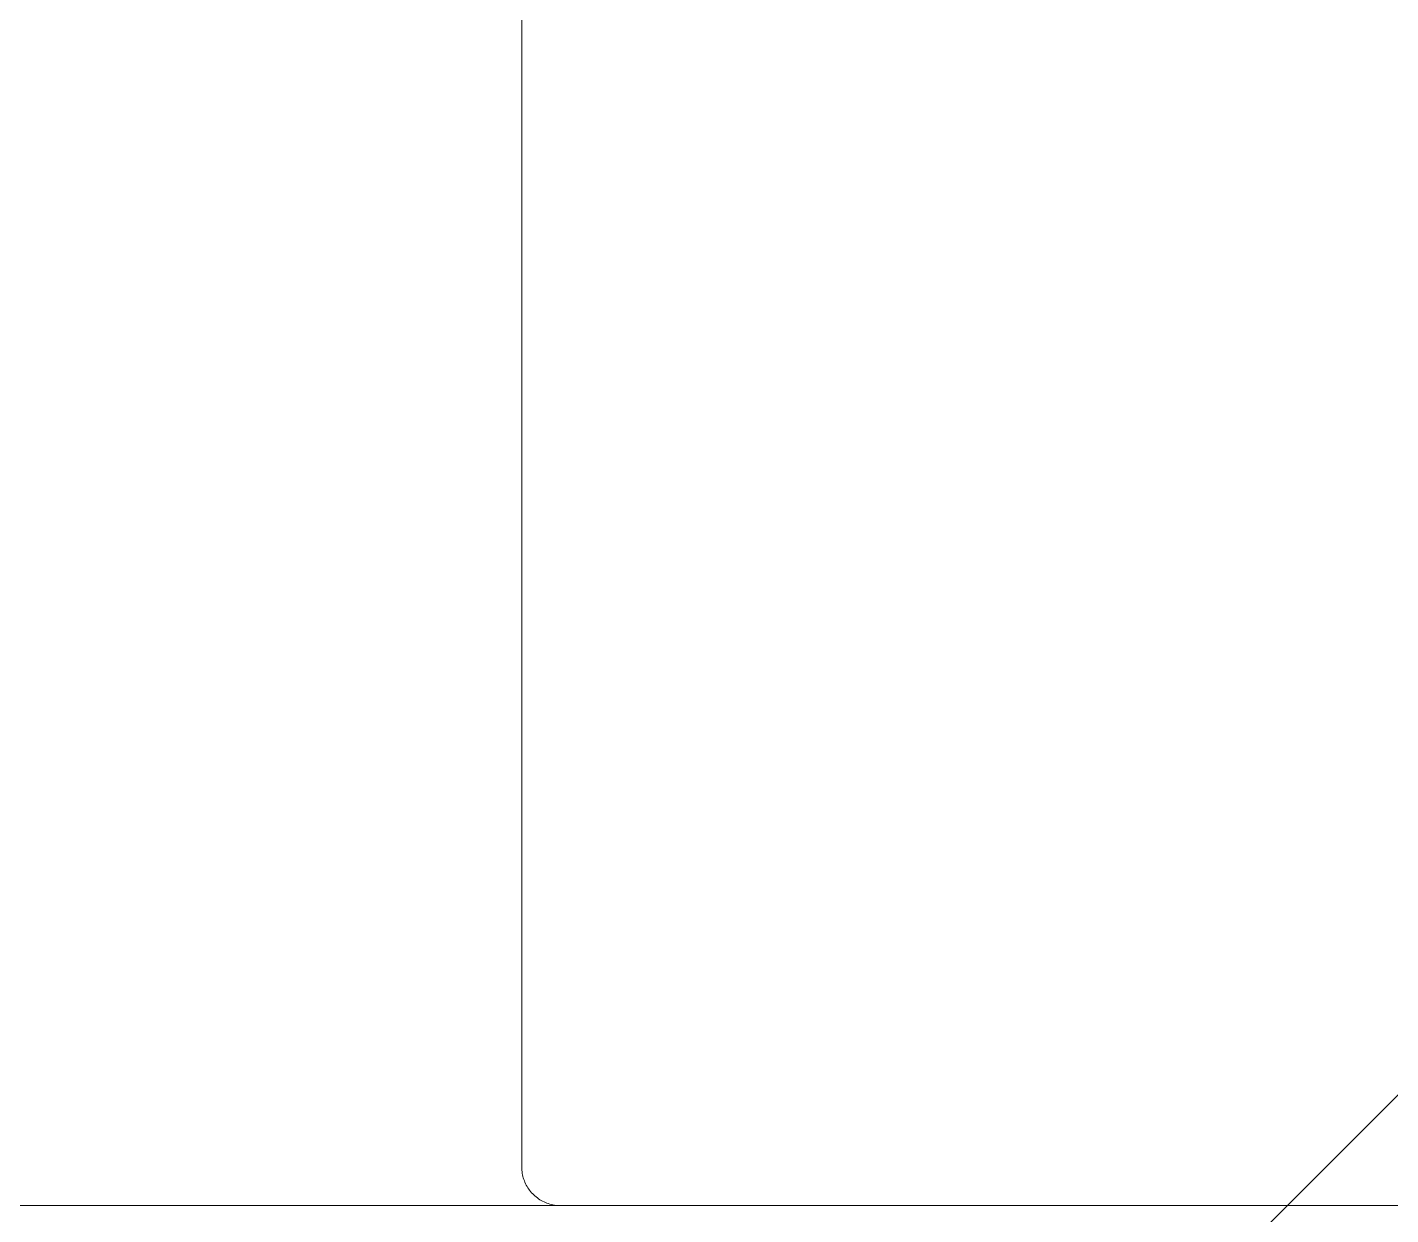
# Model space of a CAD drawing. Header units: metres. Extents: x 13415 to 21618, y 7657 to 10396.
# Drawn here: x 20255.7 to 20262.72, y 8017.46 to 8023.57 of the extents above; entities that cross this region are included whole.
import ezdxf

# ---------------------------------------------------------------- set-up
doc = ezdxf.new("R2010")
doc.units = ezdxf.units.M
doc.header["$LTSCALE"] = 0.2
doc.layers.add('02', color=2, linetype='Continuous')
doc.layers.add('A-GENM', color=2, linetype='Continuous', lineweight=9)

# ---------------------------------------------------------------- blocks, each defined once
blk = doc.blocks.new('chuv')
at = {"layer": 'A-GENM'}
blk.add_line((19972.677, 7566.0526), (19972.677, 7555.0526), dxfattribs=at)
at = {"layer": 'A-GENM', "flags": 128}
for points in [[(19972.477, 7554.8526), (19972.485, 7554.8527), (19972.4929, 7554.8532), (19972.5009, 7554.854), (19972.5088, 7554.8551), (19972.5167, 7554.8566), (19972.5245, 7554.8583), (19972.5322, 7554.8604), (19972.5399, 7554.8627), (19972.5474, 7554.8654), (19972.5548, 7554.8684), (19972.5621, 7554.8716), (19972.5693, 7554.8752), (19972.5763, 7554.879), (19972.5832, 7554.8831), (19972.5899, 7554.8875), (19972.5964, 7554.8921), (19972.6027, 7554.8971), (19972.6088, 7554.9022), (19972.6147, 7554.9076), (19972.6204, 7554.9132), (19972.6259, 7554.9191), (19972.6311, 7554.9251), (19972.6361, 7554.9314), (19972.6408, 7554.9379), (19972.6452, 7554.9445), (19972.6494, 7554.9513), (19972.6533, 7554.9583), (19972.657, 7554.9654), (19972.6603, 7554.9727), (19972.6634, 7554.9801), (19972.6661, 7554.9876), (19972.6686, 7554.9952), (19972.6707, 7555.0029), (19972.6725, 7555.0107), (19972.674, 7555.0186), (19972.6752, 7555.0265), (19972.6761, 7555.0344), (19972.6767, 7555.0424), (19972.6769, 7555.0504), (19972.677, 7555.0526)], [(19980.627, 7554.8526), (19979.8032, 7554.8526), (19978.9807, 7554.8526), (19978.1609, 7554.8526), (19977.345, 7554.8526), (19976.5344, 7554.8526), (19975.7303, 7554.8526), (19974.934, 7554.8526), (19974.1469, 7554.8526), (19973.3701, 7554.8526), (19972.6049, 7554.8526), (19971.8526, 7554.8526), (19971.1143, 7554.8526), (19970.3912, 7554.8526), (19969.6845, 7554.8526), (19968.9953, 7554.8526), (19968.3247, 7554.8526), (19967.6738, 7554.8526)], [(19968.1471, 7554.8526), (19968.8124, 7554.8526), (19969.4967, 7554.8526), (19970.1988, 7554.8526), (19970.9176, 7554.8526), (19971.6519, 7554.8526), (19972.4006, 7554.8526), (19973.1624, 7554.8526), (19973.9362, 7554.8526), (19974.7206, 7554.8526), (19975.5145, 7554.8526), (19976.3166, 7554.8526), (19977.1256, 7554.8526), (19977.9402, 7554.8526), (19978.7591, 7554.8526), (19979.581, 7554.8526), (19980.4046, 7554.8526)]]:
    blk.add_lwpolyline(points, dxfattribs=at)

msp = doc.modelspace()

# ---------------------------------------------------------------- hatches: boundary and pattern name
at = {"layer": '02'}
h = msp.add_hatch(dxfattribs=at)
h.set_pattern_fill('ANSI35', color=1, scale=3.5)
h.set_pattern_definition([(45, (-4883.862, 1667.13), (-15.715448, 15.715448), []), (45, (-4868.147, 1667.13), (-15.715448, 15.715448), [27.78125, -5.55625, 0, -5.55625])])
h.paths.add_polyline_path([(20134.3479, 8060.2069), (20080.3479, 8060.2069), (20080.3479, 8006.2069), (20134.3479, 8006.2069)])
h.paths.add_polyline_path([(20289.3479, 8060.2069), (20235.3479, 8060.2069), (20235.3479, 8006.2069), (20289.3479, 8006.2069)])

# ---------------------------------------------------------------- block references
at = {"layer": '02', "linetype": 'ByBlock', "xscale": -1}
msp.add_blockref('chuv', (40230.9249, 462.6544), dxfattribs=at)

doc.saveas('drawing.dxf')
